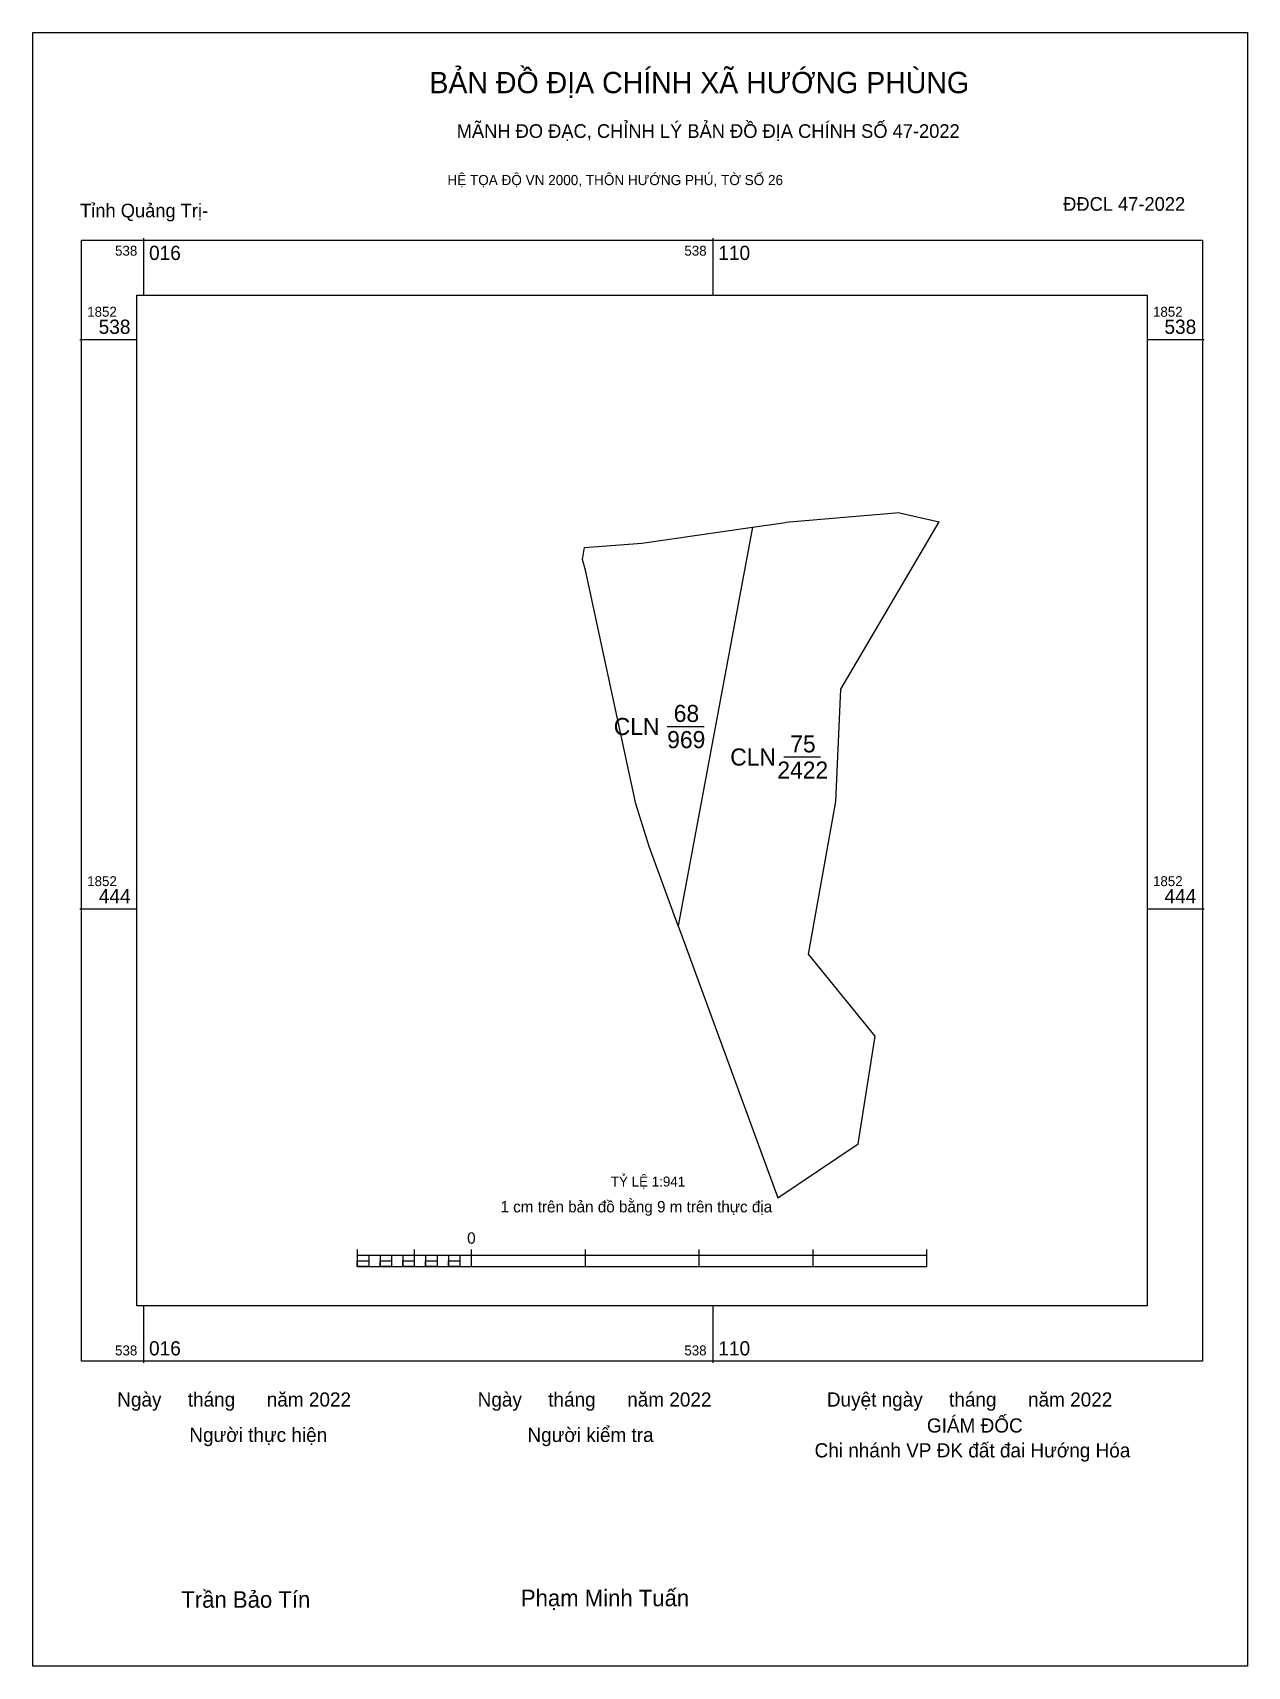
# Model space of a CAD drawing. Extents: x 537998 to 538199, y 1852319 to 1852589.
import ezdxf

# ---------------------------------------------------------------- set-up
doc = ezdxf.new("R2010")
doc.units = 0
for name, color, linetype in [('Level 10', 7, 'Continuous'), ('Level 13', 7, 'Continuous'), ('Level 15', 7, 'Continuous'), ('Level 27', 7, 'Continuous'), ('Level 6', 7, 'Continuous'), ('Level 62', 7, 'Continuous'), ('Level 63', 7, 'Continuous'), ('Level 9', 7, 'Continuous')]:
    doc.layers.add(name, color=color, linetype=linetype)

msp = doc.modelspace()

# ---------------------------------------------------------------- linework, layer by layer
at = {"layer": 'Level 10'}
for p, q in [((538141.16, 1852509.89), (538122.31, 1852508.26)), ((538131.46, 1852480.68), (538147.74, 1852508.35)), ((538141.16, 1852509.89), (538147.74, 1852508.35)), ((538116.86, 1852507.48), (538122.31, 1852508.26)), ((538130.65, 1852462.13), (538131.46, 1852480.68)), ((538102.74, 1852474.52), (538108.83, 1852474.52)), ((538122.01, 1852469.48), (538128.1, 1852469.48)), ((538126.1, 1852436.88), (538130.65, 1852462.13)), ((538104.54, 1852441.55), (538121.05, 1852396.54)), ((538137.16, 1852423.3), (538126.1, 1852436.88)), ((538134.32, 1852405.48), (538137.16, 1852423.3)), ((538121.05, 1852396.54), (538134.32, 1852405.48))]:
    msp.add_line(p, q, dxfattribs=at)
msp.add_lwpolyline([(538089.08, 1852504.12), (538098.52, 1852504.86), (538116.86, 1852507.48), (538104.54, 1852441.55), (538099.73, 1852454.68), (538097.55, 1852461.71), (538089.21, 1852500.36), (538088.75, 1852502.15)], close=True, dxfattribs=at)
at = {"layer": 'Level 15'}
msp.add_lwpolyline([(537997.76, 1852589.3), (538198.72, 1852589.3), (538198.72, 1852319.05), (537997.76, 1852319.05)], close=True, dxfattribs=at)
at = {"layer": 'Level 27'}
for p, q in [((538116.86, 1852507.48), (538116.87, 1852507.48)), ((538104.54, 1852441.55), (538104.55, 1852441.54))]:
    msp.add_line(p, q, dxfattribs=at)
at = {"layer": 'Level 62'}
msp.add_lwpolyline([(538014.97, 1852545.86), (538182.17, 1852545.86), (538182.17, 1852378.66), (538014.97, 1852378.66)], close=True, dxfattribs=at)
at = {"layer": 'Level 63'}
for p, q in [((538016.07, 1852555.28), (538016.07, 1852545.86)), ((538110.26, 1852555.28), (538110.26, 1852545.86)), ((538005.55, 1852538.53), (538014.97, 1852538.53)), ((538182.17, 1852538.53), (538191.58, 1852538.53)), ((538005.55, 1852444.34), (538014.97, 1852444.34)), ((538182.17, 1852444.34), (538191.58, 1852444.34)), ((538051.47, 1852388.02), (538051.47, 1852385.19)), ((538051.47, 1852387.08), (538145.66, 1852387.08)), ((538053.35, 1852387.08), (538053.35, 1852385.19)), ((538055.24, 1852387.08), (538055.24, 1852385.19)), ((538057.12, 1852387.08), (538057.12, 1852385.19)), ((538059.01, 1852387.08), (538059.01, 1852385.19)), ((538060.89, 1852388.02), (538060.89, 1852385.19)), ((538060.89, 1852387.08), (538060.89, 1852385.19)), ((538062.77, 1852387.08), (538062.77, 1852385.19)), ((538064.66, 1852387.08), (538064.66, 1852385.19)), ((538066.54, 1852387.08), (538066.54, 1852385.19)), ((538068.42, 1852387.08), (538068.42, 1852385.19)), ((538070.31, 1852388.02), (538070.31, 1852385.19)), ((538070.31, 1852387.08), (538070.31, 1852385.19)), ((538089.15, 1852388.02), (538089.15, 1852385.19)), ((538107.98, 1852388.02), (538107.98, 1852385.19)), ((538126.82, 1852388.02), (538126.82, 1852385.19)), ((538145.66, 1852388.02), (538145.66, 1852385.19)), ((538051.47, 1852385.19), (538145.66, 1852385.19)), ((538016.07, 1852378.66), (538016.07, 1852369.24)), ((538110.26, 1852378.66), (538110.26, 1852369.24))]:
    msp.add_line(p, q, dxfattribs=at)
for points in [[(538005.84, 1852554.99), (538191.29, 1852554.99), (538191.29, 1852369.54), (538005.84, 1852369.54)], [(538051.47, 1852386.14), (538053.35, 1852386.14), (538053.35, 1852385.19), (538051.47, 1852385.19)], [(538051.47, 1852386.14), (538053.35, 1852386.14), (538053.35, 1852385.19), (538051.47, 1852385.19)], [(538055.24, 1852386.14), (538057.12, 1852386.14), (538057.12, 1852385.19), (538055.24, 1852385.19)], [(538059.01, 1852386.14), (538060.89, 1852386.14), (538060.89, 1852385.19), (538059.01, 1852385.19)], [(538062.77, 1852386.14), (538064.66, 1852386.14), (538064.66, 1852385.19), (538062.77, 1852385.19)], [(538066.54, 1852386.14), (538068.42, 1852386.14), (538068.42, 1852385.19), (538066.54, 1852385.19)]]:
    msp.add_lwpolyline(points, close=True, dxfattribs=at)

# ---------------------------------------------------------------- texts
at = {"layer": 'Level 13'}
for s, p in [('CLN', (538093.89, 1852473.11)), ('68', (538103.82, 1852475.27)), ('969', (538102.74, 1852470.94)), ('CLN', (538113.16, 1852468.06)), ('75', (538123.1, 1852470.23)), ('2422', (538120.96, 1852465.9))]:
    msp.add_text(s, height=2.826, dxfattribs=at).set_placement(p)
at = {"layer": 'Level 6'}
msp.add_text('TỶ LỆ 1:941', height=1.6558, dxfattribs=at).set_placement((538093.41, 1852398.41))
at = {"layer": 'Level 63'}
for s, height, p in [('BẢN ĐỒ ĐỊA CHÍNH XÃ HƯỚNG PHÙNG', 3.5262, (538063.4, 1852579.28)), ('MÃNH ĐO ĐẠC, CHỈNH LÝ BẢN ĐỒ ĐỊA CHÍNH SỐ 47-2022', 2.2626, (538067.91, 1852571.89)), ('HỆ TỌA ĐỘ VN 2000, THÔN HƯỚNG PHÚ, TỜ SỐ 26', 1.6749, (538066.37, 1852564.08)), ('538', 1.648, (538011.39, 1852552.4)), ('016', 2.355, (538017.01, 1852551.69)), ('538', 1.648, (538105.58, 1852552.4)), ('110', 2.355, (538111.2, 1852551.69)), ('1852', 1.648, (538006.78, 1852542.3)), ('1852', 1.648, (538183.11, 1852542.3)), ('538', 2.355, (538008.68, 1852539.47)), ('538', 2.355, (538185.01, 1852539.47)), ('1852', 1.648, (538006.78, 1852448.11)), ('1852', 1.648, (538183.11, 1852448.11)), ('444', 2.355, (538008.7, 1852445.28)), ('444', 2.355, (538185.02, 1852445.28)), ('1 cm trên bản đồ bằng 9 m trên thực địa', 1.8838, (538075.15, 1852394.14)), ('0', 1.88, (538069.64, 1852388.96)), ('538', 1.648, (538011.39, 1852370.48)), ('016', 2.355, (538017.01, 1852370.48)), ('538', 1.648, (538105.58, 1852370.48)), ('110', 2.355, (538111.2, 1852370.48)), ('Ngày     tháng      năm 2022', 2.3438, (538011.75, 1852362.02)), ('Ngày     tháng      năm 2022', 2.3438, (538071.38, 1852362.02)), ('Duyệt ngày     tháng      năm 2022', 2.3438, (538129.16, 1852362.02)), ('GIÁM ĐỐC', 2.344, (538145.71, 1852357.72)), ('Người thực hiện', 2.3438, (538023.68, 1852356.16)), ('Người kiểm tra', 2.3438, (538079.62, 1852356.16)), ('Chi nhánh VP ĐK đất đai Hướng Hóa', 2.3438, (538127.12, 1852353.61)), ('Trần Bảo Tín', 2.7338, (538022.35, 1852328.74)), ('Phạm Minh Tuấn', 2.7338, (538078.53, 1852328.99))]:
    msp.add_text(s, height=height, dxfattribs=at).set_placement(p)
at = {"layer": 'Level 9'}
for s, p in [('Tỉnh Quảng Trị-', (538005.6, 1852558.74)), ('ĐĐCL 47-2022', (538168.25, 1852559.83))]:
    msp.add_text(s, height=2.2626, dxfattribs=at).set_placement(p)

doc.saveas('drawing.dxf')
